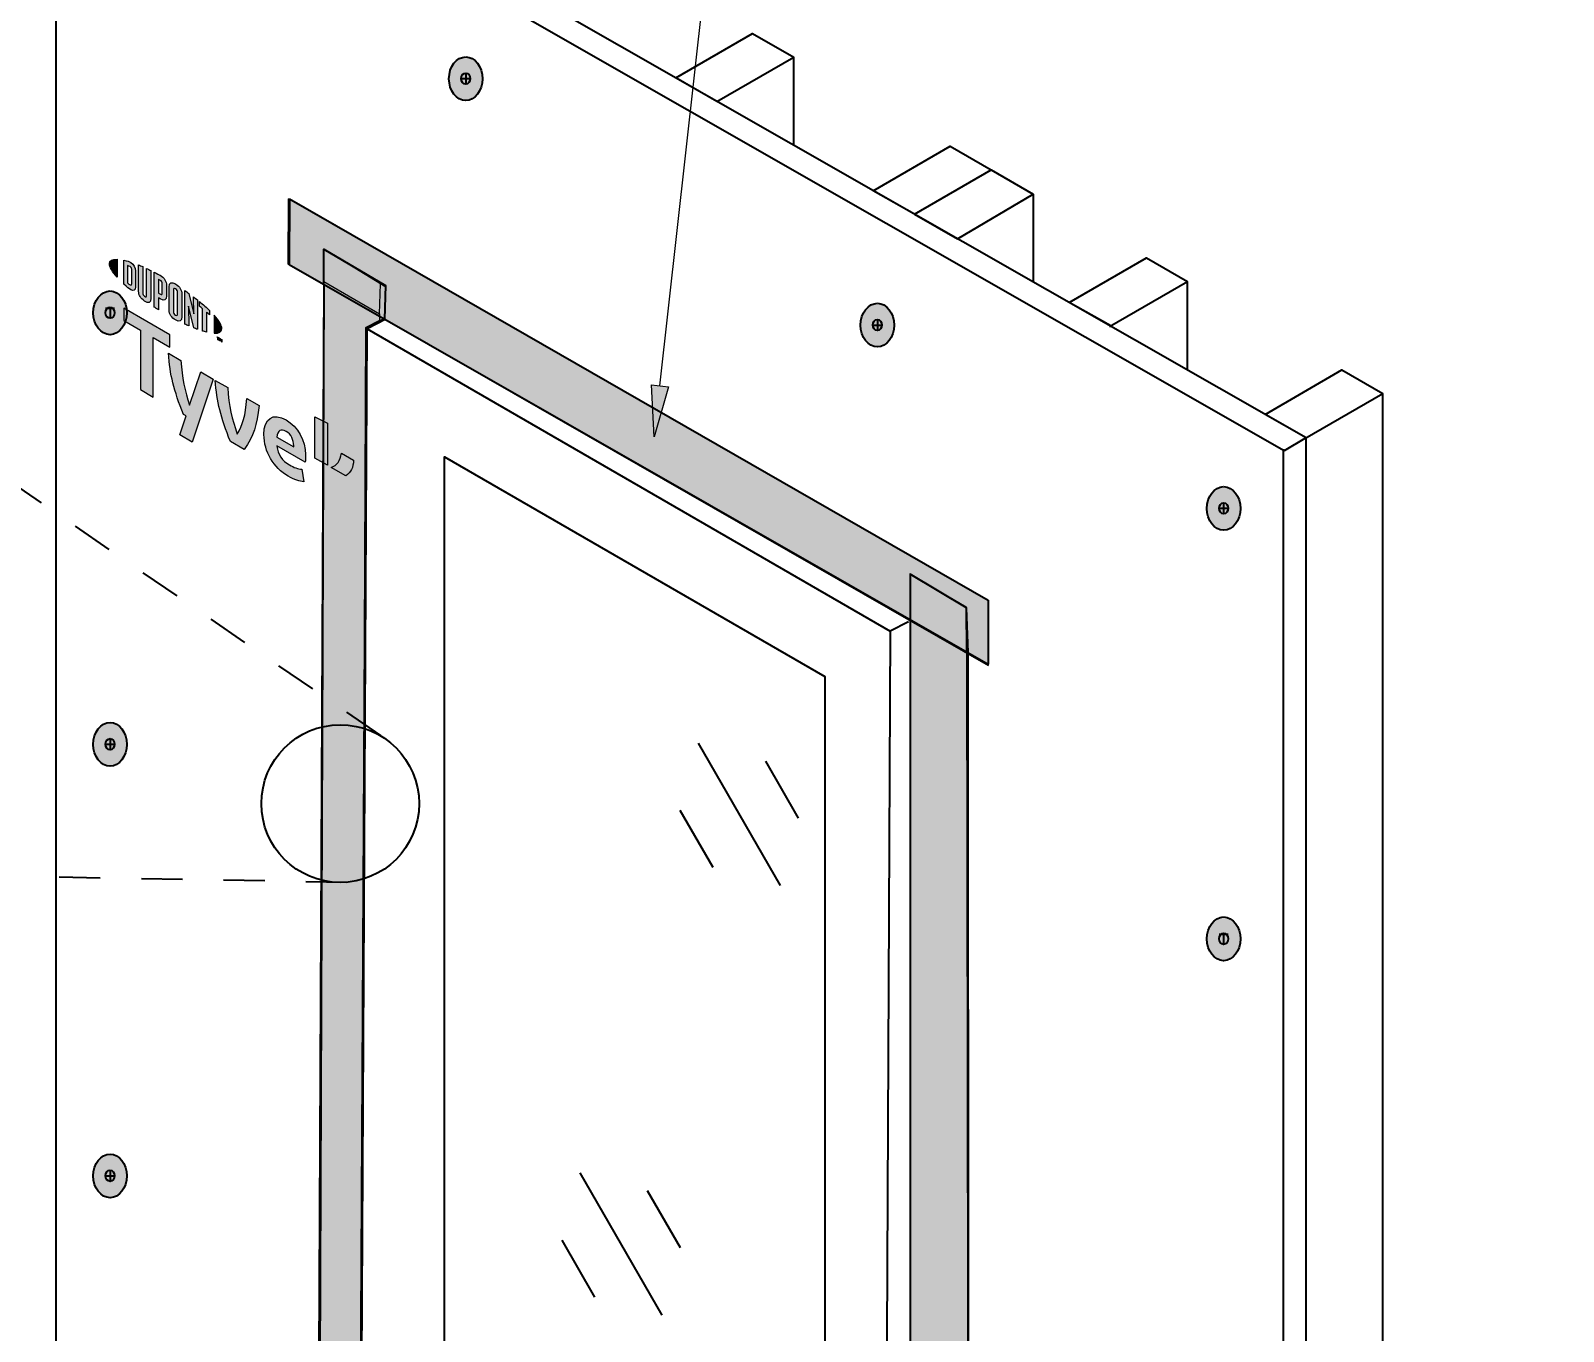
# Model space of a CAD drawing. Header units: inches. Extents: x -20.7 to 75.7, y -15.1 to 19.1.
# Drawn here: x 62.16 to 66.818, y 9.011 to 12.963 of the extents above; entities that cross this region are included whole.
import ezdxf

# ---------------------------------------------------------------- set-up
doc = ezdxf.new("R2010")
doc.units = ezdxf.units.IN
doc.header["$MEASUREMENT"] = 0
doc.linetypes.add('AI-Linetype-18', pattern=[0.25, 0.125, -0.125])
doc.linetypes.add('AI-Linetype-19', pattern=[0.25, 0.125, -0.125])
for name, color, linetype, lineweight in [('.ATI-DETAIL', 7, 'Continuous', 0), ('.ATI-HATCH', 7, 'Continuous', 0), ('.ATI-TEXT', 7, 'Continuous', 0), ('G-ANNO-TTLB', 7, 'Continuous', 0), ('LOGOS', 7, 'Continuous', 0), ('TYVEK', 7, 'Continuous', 0)]:
    doc.layers.add(name, color=color, linetype=linetype, lineweight=lineweight)
pattern_1 = [(45, (0, 0), (-7.071, 7.071), [])]

# ---------------------------------------------------------------- blocks, each defined once
blk = doc.blocks.new('Block_279')
at = {"layer": 'TYVEK', "color": 240, "lineweight": 25, "true_color": 0xed2327}
blk.add_lwpolyline([(64.9757, 11.2736)], dxfattribs=at)
blk = doc.blocks.new('Block_283')
at = {"layer": 'TYVEK', "color": 2, "lineweight": 18, "true_color": 0xf5eb12}
for points in [[(63.2357, 12.1291)], [(63.2357, 7.4329)]]:
    blk.add_lwpolyline(points, dxfattribs=at)
blk = doc.blocks.new('Block_302')
at = {"layer": 'TYVEK', "true_color": 0x003b71, "transparency": 33554687}
h = blk.add_hatch(color=156, dxfattribs=at)
h.dxf.hatch_style = 2
edge = h.paths.add_edge_path()
edge.add_ellipse((64.7332, 12.0679), major_axis=(0, 0.0664), ratio=0.766948, start_angle=0, end_angle=360)
at = {"layer": 'TYVEK', "color": 252, "lineweight": 25, "true_color": 0x838484}
for p, q in [((64.7196, 12.0683), (64.7467, 12.0683)), ((64.7332, 12.0855), (64.7332, 12.0512))]:
    blk.add_line(p, q, dxfattribs=at)
at = {"layer": 'TYVEK', "color": 18, "lineweight": 25, "true_color": 0x000000}
blk.add_ellipse((64.7332, 12.0679), major_axis=(0, 0.0664), ratio=0.766948, dxfattribs=at)
at = {"layer": 'TYVEK', "color": 252, "lineweight": 25, "true_color": 0x838484}
blk.add_ellipse((64.7332, 12.0683), major_axis=(0, 0.0171), ratio=0.788846, dxfattribs=at)
blk = doc.blocks.new('Block_303')
at = {"layer": 'TYVEK', "true_color": 0x003b71, "transparency": 33554687}
h = blk.add_hatch(color=156, dxfattribs=at)
h.dxf.hatch_style = 2
edge = h.paths.add_edge_path()
edge.add_ellipse((63.482, 12.8165), major_axis=(0, 0.0664), ratio=0.766948, start_angle=0, end_angle=360)
at = {"layer": 'TYVEK', "color": 252, "lineweight": 25, "true_color": 0x838484}
for p, q in [((63.4684, 12.8169), (63.4955, 12.8169)), ((63.482, 12.8341), (63.482, 12.7998))]:
    blk.add_line(p, q, dxfattribs=at)
at = {"layer": 'TYVEK', "color": 18, "lineweight": 25, "true_color": 0x000000}
blk.add_ellipse((63.482, 12.8165), major_axis=(0, 0.0664), ratio=0.766948, dxfattribs=at)
at = {"layer": 'TYVEK', "color": 252, "lineweight": 25, "true_color": 0x838484}
blk.add_ellipse((63.482, 12.8169), major_axis=(0, 0.0171), ratio=0.788846, dxfattribs=at)
blk = doc.blocks.new('Block_304')
at = {"layer": 'TYVEK', "color": 18, "lineweight": 25, "true_color": 0x000000}
for points in [[(62.2529, 13.7452)], [(62.2529, 7.8791)]]:
    blk.add_lwpolyline(points, dxfattribs=at)
blk = doc.blocks.new('Block_306')
at = {"layer": 'TYVEK', "true_color": 0x003b71, "transparency": 33554687}
h = blk.add_hatch(color=156, dxfattribs=at)
h.dxf.hatch_style = 2
edge = h.paths.add_edge_path()
edge.add_ellipse((65.7856, 11.5108), major_axis=(0, 0.0664), ratio=0.766948, start_angle=0, end_angle=360)
at = {"layer": 'TYVEK', "color": 252, "lineweight": 25, "true_color": 0x838484}
for p, q in [((65.7721, 11.5113), (65.7991, 11.5113)), ((65.7856, 11.5284), (65.7856, 11.4941))]:
    blk.add_line(p, q, dxfattribs=at)
at = {"layer": 'TYVEK', "color": 18, "lineweight": 25, "true_color": 0x000000}
blk.add_ellipse((65.7856, 11.5108), major_axis=(0, 0.0664), ratio=0.766948, dxfattribs=at)
at = {"layer": 'TYVEK', "color": 252, "lineweight": 25, "true_color": 0x838484}
blk.add_ellipse((65.7856, 11.5113), major_axis=(0, 0.0171), ratio=0.788846, dxfattribs=at)
blk = doc.blocks.new('Block_309')
at = {"layer": 'TYVEK', "true_color": 0x003b71, "transparency": 33554687}
h = blk.add_hatch(color=156, dxfattribs=at)
h.dxf.hatch_style = 2
edge = h.paths.add_edge_path()
edge.add_ellipse((65.7856, 10.2031), major_axis=(0, 0.0664), ratio=0.766948, start_angle=0, end_angle=360)
at = {"layer": 'TYVEK', "color": 252, "lineweight": 25, "true_color": 0x838484}
for p, q in [((65.7721, 10.2171), (65.7991, 10.2171)), ((65.7856, 10.2207), (65.7856, 10.1864))]:
    blk.add_line(p, q, dxfattribs=at)
at = {"layer": 'TYVEK', "color": 18, "lineweight": 25, "true_color": 0x000000}
blk.add_ellipse((65.7856, 10.2031), major_axis=(0, 0.0664), ratio=0.766948, dxfattribs=at)
at = {"layer": 'TYVEK', "color": 252, "lineweight": 25, "true_color": 0x838484}
blk.add_ellipse((65.7856, 10.2035), major_axis=(0, 0.0171), ratio=0.788846, dxfattribs=at)
blk = doc.blocks.new('Block_314')
at = {"layer": 'TYVEK', "true_color": 0x003b71, "transparency": 33554687}
h = blk.add_hatch(color=156, dxfattribs=at)
h.dxf.hatch_style = 2
edge = h.paths.add_edge_path()
edge.add_ellipse((62.4009, 10.7941), major_axis=(0, 0.0664), ratio=0.766948, start_angle=0, end_angle=360)
at = {"layer": 'TYVEK', "color": 252, "lineweight": 25, "true_color": 0x838484}
for p, q in [((62.4009, 10.8116), (62.4009, 10.7774)), ((62.3874, 10.7945), (62.4144, 10.7945))]:
    blk.add_line(p, q, dxfattribs=at)
at = {"layer": 'TYVEK', "color": 18, "lineweight": 25, "true_color": 0x000000}
blk.add_ellipse((62.4009, 10.7941), major_axis=(0, 0.0664), ratio=0.766948, dxfattribs=at)
at = {"layer": 'TYVEK', "color": 252, "lineweight": 25, "true_color": 0x838484}
blk.add_ellipse((62.4009, 10.7945), major_axis=(0, 0.0171), ratio=0.788846, dxfattribs=at)
blk = doc.blocks.new('Block_315')
at = {"layer": 'TYVEK', "true_color": 0x003b71, "transparency": 33554687}
h = blk.add_hatch(color=156, dxfattribs=at)
h.dxf.hatch_style = 2
edge = h.paths.add_edge_path()
edge.add_ellipse((62.4009, 12.1053), major_axis=(0, 0.0664), ratio=0.766948, start_angle=0, end_angle=360)
at = {"layer": 'TYVEK', "color": 252, "lineweight": 25, "true_color": 0x838484}
for p, q in [((62.3874, 12.1192), (62.4144, 12.1192)), ((62.4009, 12.1228), (62.4009, 12.0885))]:
    blk.add_line(p, q, dxfattribs=at)
at = {"layer": 'TYVEK', "color": 18, "lineweight": 25, "true_color": 0x000000}
blk.add_ellipse((62.4009, 12.1053), major_axis=(0, 0.0664), ratio=0.766948, dxfattribs=at)
at = {"layer": 'TYVEK', "color": 252, "lineweight": 25, "true_color": 0x838484}
blk.add_ellipse((62.4009, 12.1057), major_axis=(0, 0.0171), ratio=0.788846, dxfattribs=at)
blk = doc.blocks.new('Block_316')
at = {"layer": 'TYVEK', "true_color": 0x003b71, "transparency": 33554687}
h = blk.add_hatch(color=156, dxfattribs=at)
h.dxf.hatch_style = 2
edge = h.paths.add_edge_path()
edge.add_ellipse((62.4009, 9.4829), major_axis=(0, 0.0664), ratio=0.766948, start_angle=0, end_angle=360)
at = {"layer": 'TYVEK', "color": 252, "lineweight": 25, "true_color": 0x838484}
for p, q in [((62.3874, 9.4834), (62.4144, 9.4834)), ((62.4009, 9.5005), (62.4009, 9.4662))]:
    blk.add_line(p, q, dxfattribs=at)
at = {"layer": 'TYVEK', "color": 18, "lineweight": 25, "true_color": 0x000000}
blk.add_ellipse((62.4009, 9.4829), major_axis=(0, 0.0664), ratio=0.766948, dxfattribs=at)
at = {"layer": 'TYVEK', "color": 252, "lineweight": 25, "true_color": 0x838484}
blk.add_ellipse((62.4009, 9.4834), major_axis=(0, 0.0171), ratio=0.788846, dxfattribs=at)
blk = doc.blocks.new('Block_320')
at = {"layer": 'TYVEK', "color": 3, "lineweight": 25, "true_color": 0x00ff00}
for points in [[(63.2823, 12.1535)], [(64.4337, 11.4874)]]:
    blk.add_lwpolyline(points, dxfattribs=at)
blk = doc.blocks.new('Block_425')
at = {"layer": '.ATI-TEXT', "char_height": 0.2, "attachment_point": 7}
for s, insert in [('\\C18;\\c0;\\FArial Narrow|b0|i0|c1;\\H0.109375;\\W1.000000;®', (66.4879, 14.2135)), ('\\C18;\\c0;\\FArial Narrow|b0|i0|c1;\\H0.156250;\\W1.000000;DUPONT™ TYVEK', (64.917, 14.1158)), ('\\C18;\\c0;\\FArial Narrow|b0|i0|c1;\\H0.156250;\\W1.000000;TAPE', (64.9126, 13.8553))]:
    blk.add_mtext(s, dxfattribs=dict(at, insert=insert))
blk = doc.blocks.new('Block_424')
at = {"layer": '.ATI-TEXT', "true_color": 0x000000, "transparency": 33554687}
h = blk.add_hatch(color=18, dxfattribs=at)
h.dxf.hatch_style = 2
h.paths.add_polyline_path([(64.0979, 11.8809), (64.0547, 11.7285), (64.0462, 11.8867)])
at = {"layer": '.ATI-TEXT', "color": 18, "lineweight": 0, "true_color": 0x000000}
for p, q in [((64.072, 11.8838), (64.3307, 14.1966)), ((64.3307, 14.1966), (64.7608, 14.1966))]:
    blk.add_line(p, q, dxfattribs=at)
at = {"layer": '.ATI-TEXT'}
blk.add_lwpolyline([(64.0979, 11.8809), (64.0547, 11.7285), (64.0462, 11.8867), (64.0462, 11.8867)], close=True, dxfattribs=at)
blk.add_blockref('Block_425', (0, 0), dxfattribs=at)
blk = doc.blocks.new('Block_476')
at = {"layer": 'LOGOS', "true_color": 0x838484, "transparency": 33554687}
h = blk.add_hatch(color=252, dxfattribs=at)
h.dxf.hatch_style = 2
edge = h.paths.add_edge_path()
edge.add_spline(control_points=[(62.3989, 12.2545), (62.3989, 12.2445), (62.4074, 12.2302), (62.4222, 12.2136), (62.4222, 12.2136), (62.4222, 12.2683), (62.4222, 12.2683), (62.4074, 12.2689), (62.3989, 12.2644), (62.3989, 12.2545)], knot_values=[0, 0, 0, 0, 1, 1, 1, 2, 2, 2, 3, 3, 3, 3], degree=3, periodic=0)
h = blk.add_hatch(color=252, dxfattribs=at)
h.dxf.hatch_style = 2
edge = h.paths.add_edge_path()
edge.add_spline(control_points=[(62.4667, 12.193), (62.4667, 12.1888), (62.4644, 12.1887), (62.4618, 12.1902), (62.4599, 12.1913), (62.4567, 12.194), (62.454, 12.1963), (62.454, 12.1963), (62.454, 12.2487), (62.454, 12.2487), (62.4567, 12.248), (62.4599, 12.247), (62.4618, 12.2458), (62.4644, 12.2443), (62.4667, 12.2416), (62.4667, 12.2375), (62.4667, 12.2375), (62.4667, 12.193), (62.4667, 12.193)], knot_values=[0, 0, 0, 0, 1, 1, 1, 2, 2, 2, 3, 3, 3, 4, 4, 4, 5, 5, 5, 6, 6, 6, 6], degree=3, periodic=0)
edge = h.paths.add_edge_path()
edge.add_spline(control_points=[(62.4636, 12.2586), (62.4594, 12.2609), (62.4535, 12.263), (62.4426, 12.2654), (62.4426, 12.2654), (62.4426, 12.1927), (62.4426, 12.1927), (62.4522, 12.184), (62.4594, 12.1779), (62.4636, 12.1755), (62.4732, 12.17), (62.4785, 12.1736), (62.4785, 12.1843), (62.4785, 12.1843), (62.4785, 12.2325), (62.4785, 12.2325), (62.4785, 12.2431), (62.4732, 12.253), (62.4636, 12.2586)], knot_values=[0, 0, 0, 0, 1, 1, 1, 2, 2, 2, 3, 3, 3, 4, 4, 4, 5, 5, 5, 6, 6, 6, 6], degree=3, periodic=0)
h = blk.add_hatch(color=252, dxfattribs=at)
h.dxf.hatch_style = 2
edge = h.paths.add_edge_path()
edge.add_spline(control_points=[(62.5117, 12.1585), (62.5117, 12.1543), (62.5105, 12.1523), (62.5059, 12.1556), (62.5014, 12.1588), (62.5002, 12.1617), (62.5002, 12.1667), (62.5002, 12.1667), (62.5002, 12.2456), (62.5002, 12.2456), (62.4972, 12.247), (62.4906, 12.2498), (62.4877, 12.251), (62.4877, 12.251), (62.4877, 12.1711), (62.4877, 12.1711), (62.4877, 12.1583), (62.4931, 12.1502), (62.5059, 12.1412), (62.5176, 12.1329), (62.5248, 12.1355), (62.5248, 12.1497), (62.5248, 12.1497), (62.5248, 12.2341), (62.5248, 12.2341), (62.5223, 12.2353), (62.5143, 12.2392), (62.5117, 12.2404), (62.5117, 12.2404), (62.5117, 12.1585), (62.5117, 12.1585)], knot_values=[0, 0, 0, 0, 1, 1, 1, 2, 2, 2, 3, 3, 3, 4, 4, 4, 5, 5, 5, 6, 6, 6, 7, 7, 7, 8, 8, 8, 9, 9, 9, 10, 10, 10, 10], degree=3, periodic=0)
h = blk.add_hatch(color=252, dxfattribs=at)
h.dxf.hatch_style = 2
edge = h.paths.add_edge_path()
edge.add_spline(control_points=[(62.5592, 12.1658), (62.5592, 12.1612), (62.5578, 12.1597), (62.5525, 12.1627), (62.5525, 12.1627), (62.5479, 12.1654), (62.5479, 12.1654), (62.5479, 12.1654), (62.5479, 12.2073), (62.5479, 12.2073), (62.55, 12.2062), (62.5511, 12.2056), (62.5524, 12.2049), (62.5581, 12.2016), (62.5592, 12.1984), (62.5592, 12.1937), (62.5592, 12.1937), (62.5592, 12.1658), (62.5592, 12.1658)], knot_values=[0, 0, 0, 0, 1, 1, 1, 2, 2, 2, 3, 3, 3, 4, 4, 4, 5, 5, 5, 6, 6, 6, 6], degree=3, periodic=0)
edge = h.paths.add_edge_path()
edge.add_spline(control_points=[(62.5531, 12.2193), (62.5508, 12.2206), (62.5425, 12.2251), (62.535, 12.229), (62.535, 12.229), (62.535, 12.1226), (62.535, 12.1226), (62.5375, 12.1211), (62.5443, 12.1166), (62.5479, 12.1144), (62.5479, 12.1144), (62.5479, 12.1505), (62.5479, 12.1505), (62.5479, 12.1505), (62.5531, 12.1476), (62.5531, 12.1476), (62.5667, 12.1398), (62.5724, 12.1436), (62.5724, 12.157), (62.5724, 12.157), (62.5724, 12.1883), (62.5724, 12.1883), (62.5724, 12.2016), (62.566, 12.2119), (62.5531, 12.2193)], knot_values=[0, 0, 0, 0, 1, 1, 1, 2, 2, 2, 3, 3, 3, 4, 4, 4, 5, 5, 5, 6, 6, 6, 7, 7, 7, 8, 8, 8, 8], degree=3, periodic=0)
h = blk.add_hatch(color=252, dxfattribs=at)
h.dxf.hatch_style = 2
edge = h.paths.add_edge_path()
edge.add_spline(control_points=[(62.6058, 12.1018), (62.6058, 12.0976), (62.6046, 12.0961), (62.6, 12.0986), (62.5951, 12.1012), (62.5939, 12.1043), (62.5939, 12.1086), (62.5939, 12.1086), (62.5939, 12.1748), (62.5939, 12.1748), (62.5939, 12.1793), (62.5951, 12.1809), (62.6, 12.178), (62.6046, 12.1752), (62.6058, 12.1722), (62.6058, 12.168), (62.6058, 12.168), (62.6058, 12.1018), (62.6058, 12.1018)], knot_values=[0, 0, 0, 0, 1, 1, 1, 2, 2, 2, 3, 3, 3, 4, 4, 4, 5, 5, 5, 6, 6, 6, 6], degree=3, periodic=0)
edge = h.paths.add_edge_path()
edge.add_spline(control_points=[(62.6, 12.1929), (62.5879, 12.2005), (62.5807, 12.1986), (62.5807, 12.1845), (62.5807, 12.1845), (62.5807, 12.1149), (62.5807, 12.1149), (62.5807, 12.1002), (62.5872, 12.0904), (62.6, 12.0837), (62.6124, 12.077), (62.6189, 12.0787), (62.6189, 12.0945), (62.6189, 12.0945), (62.6189, 12.1608), (62.6189, 12.1608), (62.6189, 12.1758), (62.6131, 12.1845), (62.6, 12.1929)], knot_values=[0, 0, 0, 0, 1, 1, 1, 2, 2, 2, 3, 3, 3, 4, 4, 4, 5, 5, 5, 6, 6, 6, 6], degree=3, periodic=0)
h = blk.add_hatch(color=252, dxfattribs=at)
h.dxf.hatch_style = 2
edge = h.paths.add_edge_path()
edge.add_spline(control_points=[(62.6551, 12.1018), (62.6551, 12.1018), (62.6406, 12.1642), (62.6406, 12.1642), (62.6367, 12.1671), (62.632, 12.1704), (62.6283, 12.1729), (62.6283, 12.1729), (62.6283, 12.0709), (62.6283, 12.0709), (62.6309, 12.0697), (62.6374, 12.0667), (62.6408, 12.0653), (62.6408, 12.0653), (62.6398, 12.126), (62.6398, 12.126), (62.6398, 12.126), (62.6551, 12.0594), (62.6551, 12.0594), (62.6583, 12.0581), (62.6631, 12.0563), (62.6662, 12.0552), (62.6662, 12.0552), (62.6662, 12.1448), (62.6662, 12.1448), (62.663, 12.1474), (62.657, 12.152), (62.6542, 12.1542), (62.6542, 12.1542), (62.6551, 12.1018), (62.6551, 12.1018)], knot_values=[0, 0, 0, 0, 1, 1, 1, 2, 2, 2, 3, 3, 3, 4, 4, 4, 5, 5, 5, 6, 6, 6, 7, 7, 7, 8, 8, 8, 9, 9, 9, 10, 10, 10, 10], degree=3, periodic=0)
h = blk.add_hatch(color=252, dxfattribs=at)
h.dxf.hatch_style = 2
edge = h.paths.add_edge_path()
edge.add_spline(control_points=[(62.6727, 12.1254), (62.6759, 12.1229), (62.6791, 12.1203), (62.6821, 12.1178), (62.6821, 12.1178), (62.6821, 12.05), (62.6821, 12.05), (62.685, 12.0491), (62.6903, 12.0476), (62.6938, 12.0468), (62.6938, 12.0468), (62.6938, 12.1078), (62.6938, 12.1078), (62.6972, 12.1049), (62.7004, 12.102), (62.7033, 12.0994), (62.7033, 12.0994), (62.7033, 12.1125), (62.7033, 12.1125), (62.6941, 12.1215), (62.6842, 12.1302), (62.6727, 12.1396), (62.6727, 12.1396), (62.6727, 12.1254), (62.6727, 12.1254)], knot_values=[0, 0, 0, 0, 1, 1, 1, 2, 2, 2, 3, 3, 3, 4, 4, 4, 5, 5, 5, 6, 6, 6, 7, 7, 7, 8, 8, 8, 8], degree=3, periodic=0)
h = blk.add_hatch(color=252, dxfattribs=at)
h.dxf.hatch_style = 2
edge = h.paths.add_edge_path()
edge.add_spline(control_points=[(62.7406, 12.0572), (62.7406, 12.0471), (62.7321, 12.0427), (62.7173, 12.0432), (62.7173, 12.0432), (62.7173, 12.0979), (62.7173, 12.0979), (62.7321, 12.0814), (62.7406, 12.0671), (62.7406, 12.0572)], knot_values=[0, 0, 0, 0, 1, 1, 1, 2, 2, 2, 3, 3, 3, 3], degree=3, periodic=0)
h = blk.add_hatch(color=252, dxfattribs=at)
h.dxf.hatch_style = 2
edge = h.paths.add_edge_path()
edge.add_spline(control_points=[(62.7267, 12.0323), (62.7267, 12.0323), (62.7267, 12.0309), (62.7267, 12.0309), (62.7267, 12.0309), (62.7287, 12.0297), (62.7287, 12.0297), (62.7287, 12.0297), (62.7287, 12.0231), (62.7287, 12.0231), (62.7287, 12.0231), (62.7301, 12.0225), (62.7301, 12.0225), (62.7301, 12.0225), (62.7301, 12.029), (62.7301, 12.029), (62.7301, 12.029), (62.7322, 12.0277), (62.7322, 12.0277), (62.7322, 12.0277), (62.7322, 12.0291), (62.7322, 12.0291), (62.7322, 12.0291), (62.7267, 12.0323), (62.7267, 12.0323)], knot_values=[0, 0, 0, 0, 1, 1, 1, 2, 2, 2, 3, 3, 3, 4, 4, 4, 5, 5, 5, 6, 6, 6, 7, 7, 7, 8, 8, 8, 8], degree=3, periodic=0)
edge = h.paths.add_edge_path()
edge.add_spline(control_points=[(62.7393, 12.0251), (62.7393, 12.0251), (62.7372, 12.0225), (62.7372, 12.0225), (62.7372, 12.0225), (62.7351, 12.0275), (62.7351, 12.0275), (62.7351, 12.0275), (62.7338, 12.0283), (62.7338, 12.0283), (62.7338, 12.0283), (62.7338, 12.0204), (62.7338, 12.0204), (62.7338, 12.0204), (62.735, 12.0197), (62.735, 12.0197), (62.735, 12.0197), (62.735, 12.0252), (62.735, 12.0252), (62.735, 12.0252), (62.7371, 12.0202), (62.7371, 12.0202), (62.7371, 12.0202), (62.7372, 12.0201), (62.7372, 12.0201), (62.7372, 12.0201), (62.7393, 12.0227), (62.7393, 12.0227), (62.7393, 12.0227), (62.7393, 12.017), (62.7393, 12.017), (62.7393, 12.017), (62.7407, 12.0163), (62.7407, 12.0163), (62.7407, 12.0163), (62.7407, 12.0243), (62.7407, 12.0243), (62.7407, 12.0243), (62.7393, 12.0251), (62.7393, 12.0251)], knot_values=[0, 0, 0, 0, 1, 1, 1, 2, 2, 2, 3, 3, 3, 4, 4, 4, 5, 5, 5, 6, 6, 6, 7, 7, 7, 8, 8, 8, 9, 9, 9, 10, 10, 10, 11, 11, 11, 12, 12, 12, 13, 13, 13, 13], degree=3, periodic=0)
at = {"layer": 'LOGOS'}
for points, knots in [([(62.3989, 12.2545), (62.3989, 12.2445), (62.4074, 12.2302), (62.4222, 12.2136), (62.4222, 12.2136), (62.4222, 12.2683), (62.4222, 12.2683), (62.4074, 12.2689), (62.3989, 12.2644), (62.3989, 12.2545)], [0, 0, 0, 0, 1, 1, 1, 2, 2, 2, 3, 3, 3, 3]), ([(62.4636, 12.2586), (62.4594, 12.2609), (62.4535, 12.263), (62.4426, 12.2654), (62.4426, 12.2654), (62.4426, 12.1927), (62.4426, 12.1927), (62.4522, 12.184), (62.4594, 12.1779), (62.4636, 12.1755), (62.4732, 12.17), (62.4785, 12.1736), (62.4785, 12.1843), (62.4785, 12.1843), (62.4785, 12.2325), (62.4785, 12.2325), (62.4785, 12.2431), (62.4732, 12.253), (62.4636, 12.2586)], [0, 0, 0, 0, 1, 1, 1, 2, 2, 2, 3, 3, 3, 4, 4, 4, 5, 5, 5, 6, 6, 6, 6]), ([(62.4667, 12.193), (62.4667, 12.1888), (62.4644, 12.1887), (62.4618, 12.1902), (62.4599, 12.1913), (62.4567, 12.194), (62.454, 12.1963), (62.454, 12.1963), (62.454, 12.2487), (62.454, 12.2487), (62.4567, 12.248), (62.4599, 12.247), (62.4618, 12.2458), (62.4644, 12.2443), (62.4667, 12.2416), (62.4667, 12.2375), (62.4667, 12.2375), (62.4667, 12.193), (62.4667, 12.193)], [0, 0, 0, 0, 1, 1, 1, 2, 2, 2, 3, 3, 3, 4, 4, 4, 5, 5, 5, 6, 6, 6, 6]), ([(62.5117, 12.1585), (62.5117, 12.1543), (62.5105, 12.1523), (62.5059, 12.1556), (62.5014, 12.1588), (62.5002, 12.1617), (62.5002, 12.1667), (62.5002, 12.1667), (62.5002, 12.2456), (62.5002, 12.2456), (62.4972, 12.247), (62.4906, 12.2498), (62.4877, 12.251), (62.4877, 12.251), (62.4877, 12.1711), (62.4877, 12.1711), (62.4877, 12.1583), (62.4931, 12.1502), (62.5059, 12.1412), (62.5176, 12.1329), (62.5248, 12.1355), (62.5248, 12.1497), (62.5248, 12.1497), (62.5248, 12.2341), (62.5248, 12.2341), (62.5223, 12.2353), (62.5143, 12.2392), (62.5117, 12.2404), (62.5117, 12.2404), (62.5117, 12.1585), (62.5117, 12.1585)], [0, 0, 0, 0, 1, 1, 1, 2, 2, 2, 3, 3, 3, 4, 4, 4, 5, 5, 5, 6, 6, 6, 7, 7, 7, 8, 8, 8, 9, 9, 9, 10, 10, 10, 10]), ([(62.5531, 12.2193), (62.5508, 12.2206), (62.5425, 12.2251), (62.535, 12.229), (62.535, 12.229), (62.535, 12.1226), (62.535, 12.1226), (62.5375, 12.1211), (62.5443, 12.1166), (62.5479, 12.1144), (62.5479, 12.1144), (62.5479, 12.1505), (62.5479, 12.1505), (62.5479, 12.1505), (62.5531, 12.1476), (62.5531, 12.1476), (62.5667, 12.1398), (62.5724, 12.1436), (62.5724, 12.157), (62.5724, 12.157), (62.5724, 12.1883), (62.5724, 12.1883), (62.5724, 12.2016), (62.566, 12.2119), (62.5531, 12.2193)], [0, 0, 0, 0, 1, 1, 1, 2, 2, 2, 3, 3, 3, 4, 4, 4, 5, 5, 5, 6, 6, 6, 7, 7, 7, 8, 8, 8, 8]), ([(62.5592, 12.1658), (62.5592, 12.1612), (62.5578, 12.1597), (62.5525, 12.1627), (62.5525, 12.1627), (62.5479, 12.1654), (62.5479, 12.1654), (62.5479, 12.1654), (62.5479, 12.2073), (62.5479, 12.2073), (62.55, 12.2062), (62.5511, 12.2056), (62.5524, 12.2049), (62.5581, 12.2016), (62.5592, 12.1984), (62.5592, 12.1937), (62.5592, 12.1937), (62.5592, 12.1658), (62.5592, 12.1658)], [0, 0, 0, 0, 1, 1, 1, 2, 2, 2, 3, 3, 3, 4, 4, 4, 5, 5, 5, 6, 6, 6, 6]), ([(62.6, 12.1929), (62.5879, 12.2005), (62.5807, 12.1986), (62.5807, 12.1845), (62.5807, 12.1845), (62.5807, 12.1149), (62.5807, 12.1149), (62.5807, 12.1002), (62.5872, 12.0904), (62.6, 12.0837), (62.6124, 12.077), (62.6189, 12.0787), (62.6189, 12.0945), (62.6189, 12.0945), (62.6189, 12.1608), (62.6189, 12.1608), (62.6189, 12.1758), (62.6131, 12.1845), (62.6, 12.1929)], [0, 0, 0, 0, 1, 1, 1, 2, 2, 2, 3, 3, 3, 4, 4, 4, 5, 5, 5, 6, 6, 6, 6]), ([(62.6058, 12.1018), (62.6058, 12.0976), (62.6046, 12.0961), (62.6, 12.0986), (62.5951, 12.1012), (62.5939, 12.1043), (62.5939, 12.1086), (62.5939, 12.1086), (62.5939, 12.1748), (62.5939, 12.1748), (62.5939, 12.1793), (62.5951, 12.1809), (62.6, 12.178), (62.6046, 12.1752), (62.6058, 12.1722), (62.6058, 12.168), (62.6058, 12.168), (62.6058, 12.1018), (62.6058, 12.1018)], [0, 0, 0, 0, 1, 1, 1, 2, 2, 2, 3, 3, 3, 4, 4, 4, 5, 5, 5, 6, 6, 6, 6]), ([(62.6551, 12.1018), (62.6551, 12.1018), (62.6406, 12.1642), (62.6406, 12.1642), (62.6367, 12.1671), (62.632, 12.1704), (62.6283, 12.1729), (62.6283, 12.1729), (62.6283, 12.0709), (62.6283, 12.0709), (62.6309, 12.0697), (62.6374, 12.0667), (62.6408, 12.0653), (62.6408, 12.0653), (62.6398, 12.126), (62.6398, 12.126), (62.6398, 12.126), (62.6551, 12.0594), (62.6551, 12.0594), (62.6583, 12.0581), (62.6631, 12.0563), (62.6662, 12.0552), (62.6662, 12.0552), (62.6662, 12.1448), (62.6662, 12.1448), (62.663, 12.1474), (62.657, 12.152), (62.6542, 12.1542), (62.6542, 12.1542), (62.6551, 12.1018), (62.6551, 12.1018)], [0, 0, 0, 0, 1, 1, 1, 2, 2, 2, 3, 3, 3, 4, 4, 4, 5, 5, 5, 6, 6, 6, 7, 7, 7, 8, 8, 8, 9, 9, 9, 10, 10, 10, 10]), ([(62.6727, 12.1254), (62.6759, 12.1229), (62.6791, 12.1203), (62.6821, 12.1178), (62.6821, 12.1178), (62.6821, 12.05), (62.6821, 12.05), (62.685, 12.0491), (62.6903, 12.0476), (62.6938, 12.0468), (62.6938, 12.0468), (62.6938, 12.1078), (62.6938, 12.1078), (62.6972, 12.1049), (62.7004, 12.102), (62.7033, 12.0994), (62.7033, 12.0994), (62.7033, 12.1125), (62.7033, 12.1125), (62.6941, 12.1215), (62.6842, 12.1302), (62.6727, 12.1396), (62.6727, 12.1396), (62.6727, 12.1254), (62.6727, 12.1254)], [0, 0, 0, 0, 1, 1, 1, 2, 2, 2, 3, 3, 3, 4, 4, 4, 5, 5, 5, 6, 6, 6, 7, 7, 7, 8, 8, 8, 8]), ([(62.7406, 12.0572), (62.7406, 12.0471), (62.7321, 12.0427), (62.7173, 12.0432), (62.7173, 12.0432), (62.7173, 12.0979), (62.7173, 12.0979), (62.7321, 12.0814), (62.7406, 12.0671), (62.7406, 12.0572)], [0, 0, 0, 0, 1, 1, 1, 2, 2, 2, 3, 3, 3, 3]), ([(62.7267, 12.0323), (62.7267, 12.0323), (62.7267, 12.0309), (62.7267, 12.0309), (62.7267, 12.0309), (62.7287, 12.0297), (62.7287, 12.0297), (62.7287, 12.0297), (62.7287, 12.0231), (62.7287, 12.0231), (62.7287, 12.0231), (62.7301, 12.0225), (62.7301, 12.0225), (62.7301, 12.0225), (62.7301, 12.029), (62.7301, 12.029), (62.7301, 12.029), (62.7322, 12.0277), (62.7322, 12.0277), (62.7322, 12.0277), (62.7322, 12.0291), (62.7322, 12.0291), (62.7322, 12.0291), (62.7267, 12.0323), (62.7267, 12.0323)], [0, 0, 0, 0, 1, 1, 1, 2, 2, 2, 3, 3, 3, 4, 4, 4, 5, 5, 5, 6, 6, 6, 7, 7, 7, 8, 8, 8, 8]), ([(62.7393, 12.0251), (62.7393, 12.0251), (62.7372, 12.0225), (62.7372, 12.0225), (62.7372, 12.0225), (62.7351, 12.0275), (62.7351, 12.0275), (62.7351, 12.0275), (62.7338, 12.0283), (62.7338, 12.0283), (62.7338, 12.0283), (62.7338, 12.0204), (62.7338, 12.0204), (62.7338, 12.0204), (62.735, 12.0197), (62.735, 12.0197), (62.735, 12.0197), (62.735, 12.0252), (62.735, 12.0252), (62.735, 12.0252), (62.7371, 12.0202), (62.7371, 12.0202), (62.7371, 12.0202), (62.7372, 12.0201), (62.7372, 12.0201), (62.7372, 12.0201), (62.7393, 12.0227), (62.7393, 12.0227), (62.7393, 12.0227), (62.7393, 12.017), (62.7393, 12.017), (62.7393, 12.017), (62.7407, 12.0163), (62.7407, 12.0163), (62.7407, 12.0163), (62.7407, 12.0243), (62.7407, 12.0243), (62.7407, 12.0243), (62.7393, 12.0251), (62.7393, 12.0251)], [0, 0, 0, 0, 1, 1, 1, 2, 2, 2, 3, 3, 3, 4, 4, 4, 5, 5, 5, 6, 6, 6, 7, 7, 7, 8, 8, 8, 9, 9, 9, 10, 10, 10, 11, 11, 11, 12, 12, 12, 13, 13, 13, 13])]:
    blk.add_open_spline(points, degree=3, knots=knots, dxfattribs=at)
blk = doc.blocks.new('Block_480')
at = {"layer": 'LOGOS', "true_color": 0x838484, "transparency": 33554687}
h = blk.add_hatch(color=252, dxfattribs=at)
h.dxf.hatch_style = 2
h.paths.add_polyline_path([(62.583, 12.0388), (62.4427, 12.1198), (62.4427, 12.0817), (62.4934, 12.0524), (62.4934, 11.8719), (62.5323, 11.8494), (62.5323, 12.0299), (62.583, 12.0007)])
h = blk.add_hatch(color=252, dxfattribs=at)
h.dxf.hatch_style = 2
edge = h.paths.add_edge_path()
edge.add_spline(control_points=[(62.8162, 11.8451), (62.8137, 11.7931), (62.8034, 11.7629), (62.7873, 11.7369), (62.7718, 11.7811), (62.7617, 11.8231), (62.7587, 11.8783), (62.7587, 11.8783), (62.7208, 11.9001), (62.7208, 11.9001), (62.7249, 11.835), (62.7372, 11.7876), (62.7666, 11.7141), (62.7666, 11.7141), (62.8083, 11.6901), (62.8083, 11.6901), (62.8366, 11.7302), (62.8483, 11.7638), (62.8538, 11.8234), (62.8538, 11.8234), (62.8162, 11.8451), (62.8162, 11.8451)], knot_values=[0, 0, 0, 0, 1, 1, 1, 2, 2, 2, 3, 3, 3, 4, 4, 4, 5, 5, 5, 6, 6, 6, 7, 7, 7, 7], degree=3, periodic=0)
h = blk.add_hatch(color=252, dxfattribs=at)
h.dxf.hatch_style = 2
edge = h.paths.add_edge_path()
edge.add_spline(control_points=[(62.9592, 11.6979), (62.9592, 11.6979), (62.9075, 11.7277), (62.9075, 11.7277), (62.9099, 11.7476), (62.9203, 11.7544), (62.936, 11.7452), (62.951, 11.7366), (62.9592, 11.7191), (62.9592, 11.7016), (62.9592, 11.7016), (62.9592, 11.6979), (62.9592, 11.6979)], knot_values=[0, 0, 0, 0, 1, 1, 1, 2, 2, 2, 3, 3, 3, 4, 4, 4, 4], degree=3, periodic=0)
edge = h.paths.add_edge_path()
edge.add_spline(control_points=[(62.9951, 11.6747), (62.9951, 11.7165), (62.9717, 11.759), (62.936, 11.7797), (62.896, 11.8027), (62.8685, 11.7849), (62.8685, 11.7352), (62.8685, 11.6834), (62.8985, 11.6343), (62.9424, 11.609), (62.9603, 11.5986), (62.9781, 11.5927), (62.99, 11.592), (62.99, 11.592), (62.984, 11.6302), (62.984, 11.6302), (62.9722, 11.6313), (62.9594, 11.6352), (62.9461, 11.643), (62.9243, 11.6555), (62.9115, 11.6743), (62.9079, 11.7012), (62.9079, 11.7012), (62.994, 11.6515), (62.994, 11.6515), (62.9946, 11.6574), (62.9951, 11.6652), (62.9951, 11.6747)], knot_values=[0, 0, 0, 0, 1, 1, 1, 2, 2, 2, 3, 3, 3, 4, 4, 4, 5, 5, 5, 6, 6, 6, 7, 7, 7, 8, 8, 8, 9, 9, 9, 9], degree=3, periodic=0)
h = blk.add_hatch(color=252, dxfattribs=at)
h.dxf.hatch_style = 2
edge = h.paths.add_edge_path()
edge.add_spline(control_points=[(63.0237, 11.6638), (63.0237, 11.6638), (63.0614, 11.6422), (63.0614, 11.6422), (63.0614, 11.6422), (63.0614, 11.7701), (63.0614, 11.7701), (63.0614, 11.7701), (63.0237, 11.7895), (63.0237, 11.7895), (63.0237, 11.7895), (63.0237, 11.6638), (63.0237, 11.6638)], knot_values=[0, 0, 0, 0, 1, 1, 1, 2, 2, 2, 3, 3, 3, 4, 4, 4, 4], degree=3, periodic=0)
edge = h.paths.add_edge_path()
edge.add_spline(control_points=[(63.1039, 11.679), (63.1001, 11.6558), (63.0908, 11.6418), (63.0731, 11.6354), (63.0731, 11.6354), (63.1175, 11.6098), (63.1175, 11.6098), (63.1324, 11.6205), (63.1406, 11.6359), (63.1411, 11.6574), (63.1411, 11.6574), (63.1039, 11.679), (63.1039, 11.679)], knot_values=[0, 0, 0, 0, 1, 1, 1, 2, 2, 2, 3, 3, 3, 4, 4, 4, 4], degree=3, periodic=0)
at = {"layer": 'LOGOS'}
blk.add_lwpolyline([(62.583, 12.0388), (62.4427, 12.1198), (62.4427, 12.0817), (62.4934, 12.0524), (62.4934, 11.8719), (62.5323, 11.8494), (62.5323, 12.0299), (62.583, 12.0007)], close=True, dxfattribs=at)
for points, knots in [([(62.8162, 11.8451), (62.8137, 11.7931), (62.8034, 11.7629), (62.7873, 11.7369), (62.7718, 11.7811), (62.7617, 11.8231), (62.7587, 11.8783), (62.7587, 11.8783), (62.7208, 11.9001), (62.7208, 11.9001), (62.7249, 11.835), (62.7372, 11.7876), (62.7666, 11.7141), (62.7666, 11.7141), (62.8083, 11.6901), (62.8083, 11.6901), (62.8366, 11.7302), (62.8483, 11.7638), (62.8538, 11.8234), (62.8538, 11.8234), (62.8162, 11.8451), (62.8162, 11.8451)], [0, 0, 0, 0, 1, 1, 1, 2, 2, 2, 3, 3, 3, 4, 4, 4, 5, 5, 5, 6, 6, 6, 7, 7, 7, 7]), ([(62.9951, 11.6747), (62.9951, 11.7165), (62.9717, 11.759), (62.936, 11.7797), (62.896, 11.8027), (62.8685, 11.7849), (62.8685, 11.7352), (62.8685, 11.6834), (62.8985, 11.6343), (62.9424, 11.609), (62.9603, 11.5986), (62.9781, 11.5927), (62.99, 11.592), (62.99, 11.592), (62.984, 11.6302), (62.984, 11.6302), (62.9722, 11.6313), (62.9594, 11.6352), (62.9461, 11.643), (62.9243, 11.6555), (62.9115, 11.6743), (62.9079, 11.7012), (62.9079, 11.7012), (62.994, 11.6515), (62.994, 11.6515), (62.9946, 11.6574), (62.9951, 11.6652), (62.9951, 11.6747)], [0, 0, 0, 0, 1, 1, 1, 2, 2, 2, 3, 3, 3, 4, 4, 4, 5, 5, 5, 6, 6, 6, 7, 7, 7, 8, 8, 8, 9, 9, 9, 9]), ([(63.0237, 11.6638), (63.0237, 11.6638), (63.0614, 11.6422), (63.0614, 11.6422), (63.0614, 11.6422), (63.0614, 11.7701), (63.0614, 11.7701), (63.0614, 11.7701), (63.0237, 11.7895), (63.0237, 11.7895), (63.0237, 11.7895), (63.0237, 11.6638), (63.0237, 11.6638)], [0, 0, 0, 0, 1, 1, 1, 2, 2, 2, 3, 3, 3, 4, 4, 4, 4]), ([(62.9592, 11.6979), (62.9592, 11.6979), (62.9075, 11.7277), (62.9075, 11.7277), (62.9099, 11.7476), (62.9203, 11.7544), (62.936, 11.7452), (62.951, 11.7366), (62.9592, 11.7191), (62.9592, 11.7016), (62.9592, 11.7016), (62.9592, 11.6979), (62.9592, 11.6979)], [0, 0, 0, 0, 1, 1, 1, 2, 2, 2, 3, 3, 3, 4, 4, 4, 4]), ([(63.1039, 11.679), (63.1001, 11.6558), (63.0908, 11.6418), (63.0731, 11.6354), (63.0731, 11.6354), (63.1175, 11.6098), (63.1175, 11.6098), (63.1324, 11.6205), (63.1406, 11.6359), (63.1411, 11.6574), (63.1411, 11.6574), (63.1039, 11.679), (63.1039, 11.679)], [0, 0, 0, 0, 1, 1, 1, 2, 2, 2, 3, 3, 3, 4, 4, 4, 4])]:
    blk.add_open_spline(points, degree=3, knots=knots, dxfattribs=at)
blk = doc.blocks.new('Block_479')
at = {"layer": 'LOGOS', "true_color": 0x838484, "transparency": 33554687}
h = blk.add_hatch(color=252, dxfattribs=at)
h.dxf.hatch_style = 2
edge = h.paths.add_edge_path()
edge.add_spline(control_points=[(62.6766, 11.9257), (62.6766, 11.9257), (62.6428, 11.8251), (62.6428, 11.8251), (62.6285, 11.8671), (62.6192, 11.9079), (62.6163, 11.9605), (62.6163, 11.9605), (62.5784, 11.9824), (62.5784, 11.9824), (62.5825, 11.9172), (62.5948, 11.8699), (62.6242, 11.7964), (62.6242, 11.7964), (62.6318, 11.792), (62.6318, 11.792), (62.6318, 11.792), (62.6125, 11.7345), (62.6125, 11.7345), (62.6125, 11.7345), (62.6501, 11.7128), (62.6501, 11.7128), (62.6501, 11.7128), (62.7142, 11.904), (62.7142, 11.904), (62.7142, 11.904), (62.6766, 11.9257), (62.6766, 11.9257)], knot_values=[0, 0, 0, 0, 1, 1, 1, 2, 2, 2, 3, 3, 3, 4, 4, 4, 5, 5, 5, 6, 6, 6, 7, 7, 7, 8, 8, 8, 9, 9, 9, 9], degree=3, periodic=0)
at = {"layer": 'LOGOS'}
blk.add_open_spline([(62.6766, 11.9257), (62.6766, 11.9257), (62.6428, 11.8251), (62.6428, 11.8251), (62.6285, 11.8671), (62.6192, 11.9079), (62.6163, 11.9605), (62.6163, 11.9605), (62.5784, 11.9824), (62.5784, 11.9824), (62.5825, 11.9172), (62.5948, 11.8699), (62.6242, 11.7964), (62.6242, 11.7964), (62.6318, 11.792), (62.6318, 11.792), (62.6318, 11.792), (62.6125, 11.7345), (62.6125, 11.7345), (62.6125, 11.7345), (62.6501, 11.7128), (62.6501, 11.7128), (62.6501, 11.7128), (62.7142, 11.904), (62.7142, 11.904), (62.7142, 11.904), (62.6766, 11.9257), (62.6766, 11.9257)], degree=3, knots=[0, 0, 0, 0, 1, 1, 1, 2, 2, 2, 3, 3, 3, 4, 4, 4, 5, 5, 5, 6, 6, 6, 7, 7, 7, 8, 8, 8, 9, 9, 9, 9], dxfattribs=at)
blk.add_blockref('Block_480', (0, 0), dxfattribs=at)
blk = doc.blocks.new('Block_478')
at = {"layer": 'LOGOS'}
blk.add_blockref('Block_479', (0, 0), dxfattribs=at)
blk = doc.blocks.new('Block_477')
at = {"layer": 'LOGOS'}
blk.add_blockref('Block_478', (0, 0), dxfattribs=at)
blk = doc.blocks.new('Block_475')
at = {"layer": 'LOGOS'}
for name in ['Block_476', 'Block_477']:
    blk.add_blockref(name, (0, 0), dxfattribs=at)
blk = doc.blocks.new('Block_518')
at = {"layer": '.ATI-DETAIL', "color": 93, "lineweight": 25, "true_color": 0x6bbe46}
blk.add_line((64.7491, 6.4236), (63.1575, 7.3424), dxfattribs=at)
blk.add_lwpolyline([(63.1581, 7.3424), (63.1828, 12.057), (64.7721, 11.1376), (64.7497, 6.4236)], dxfattribs=at)
blk = doc.blocks.new('Block_517')
at = {"layer": '.ATI-DETAIL', "color": 93, "lineweight": 25, "true_color": 0x6bbe46}
for p, q in [((63.239, 12.0859), (63.1828, 12.057)), ((64.8282, 11.1666), (64.7721, 11.1376)), ((64.8313, 6.4693), (64.7497, 6.4236))]:
    blk.add_line(p, q, dxfattribs=at)
blk.add_lwpolyline([(64.9114, 6.7104)], dxfattribs=at)
at = {"layer": '.ATI-DETAIL'}
blk.add_blockref('Block_518', (0, 0), dxfattribs=at)
blk = doc.blocks.new('Block_516')
at = {"layer": '.ATI-DETAIL', "color": 93, "lineweight": 25, "true_color": 0x6bbe46}
blk.add_lwpolyline([(63.4179, 7.6299), (63.4179, 11.6674), (64.5735, 11.0002), (64.5735, 6.9875)], close=True, dxfattribs=at)
for points in [[(64.7234, 8.9101), (64.7241, 8.943), (64.698, 8.9702), (64.6651, 8.9709), (64.6469, 8.9713), (64.6295, 8.9633), (64.6179, 8.9492)], [(64.6179, 8.9492), (64.6179, 8.9161), (64.6447, 8.8892), (64.6779, 8.8892), (64.6953, 8.8892), (64.712, 8.8968), (64.7234, 8.9101)]]:
    blk.add_open_spline(points, degree=3, knots=[0, 0, 0, 0, 1, 1, 1, 2, 2, 2, 2], dxfattribs=at)
at = {"layer": '.ATI-DETAIL'}
blk.add_blockref('Block_517', (0, 0), dxfattribs=at)

msp = doc.modelspace()

# ---------------------------------------------------------------- hatches: boundary and pattern name
at = {"layer": '.ATI-HATCH', "true_color": 0x808080, "transparency": 33554483}
for points in [[(65.0703, 11.0339), (65.0703, 11.2323), (62.9435, 12.4516), (62.9422, 12.2532)], [(63.2369, 12.0904), (63.2387, 12.1836), (63.0508, 12.2989), (63.027, 6.9747), (63.2044, 6.8692), (63.2018, 7.3158), (63.1581, 7.3414), (63.178, 12.0604)], [(64.8326, 11.3137), (65.0042, 11.209), (65.0119, 5.8145), (64.8345, 5.92)]]:
    msp.add_hatch(color=8, dxfattribs=at).paths.add_polyline_path(points)
at = {"layer": 'G-ANNO-TTLB', "true_color": 0xb9529f, "transparency": 33554687}
h = msp.add_hatch(color=233, dxfattribs=at)
edge = h.paths.add_edge_path()
edge.add_spline(control_points=[(71.2273, -15.1345), (71.2273, -15.1345), (30.5273, -15.1345), (30.5273, -15.1345), (30.5273, -15.1345), (30.5273, 19.0008), (30.5273, 19.0008), (30.5273, 19.0008), (71.2273, 19.0008), (71.2273, 19.0008), (71.2273, 19.0008), (71.2273, -15.1345), (71.2273, -15.1345)], knot_values=[0, 0, 0, 0, 1, 1, 1, 2, 2, 2, 3, 3, 3, 4, 4, 4, 4], degree=3, periodic=0)
edge = h.paths.add_edge_path()
edge.add_spline(control_points=[(30.6523, 18.8757), (30.6523, 18.8757), (30.6523, -15.0095), (30.6523, -15.0095), (30.6523, -15.0095), (71.1023, -15.0095), (71.1023, -15.0095), (71.1023, -15.0095), (71.1023, 18.8757), (71.1023, 18.8757), (71.1023, 18.8757), (30.6523, 18.8757), (30.6523, 18.8757)], knot_values=[0, 0, 0, 0, 1, 1, 1, 2, 2, 2, 3, 3, 3, 4, 4, 4, 4], degree=3, periodic=0)
edge.add_line((30.6523, 18.8757), (30.6523, 18.8757))
at = {"layer": 'LOGOS', "true_color": 0x000000, "transparency": 33554687}
h = msp.add_hatch(dxfattribs=at)
h.set_pattern_fill('_U', color=18, scale=10, angle=45, style=2, pattern_type=0)
h.set_pattern_definition(pattern_1)
h.paths.add_polyline_path([(62.9422, 12.2532), (62.9435, 12.4516), (65.0703, 11.2323), (65.0703, 11.0339)])
at = {"layer": 'LOGOS', "true_color": 0x000000, "transparency": 33554483}
h = msp.add_hatch(dxfattribs=at)
h.set_pattern_fill('_U', color=18, scale=10, angle=45, style=2, pattern_type=0)
h.set_pattern_definition(pattern_1)
h.paths.add_polyline_path([(63.2224, 12.1936), (63.0508, 12.2989), (63.0504, 12.2), (63.2202, 12.1022)])
at = {"layer": 'LOGOS', "true_color": 0x000000, "transparency": 33554687}
h = msp.add_hatch(dxfattribs=at)
h.set_pattern_fill('_U', color=18, scale=10, angle=45, style=2, pattern_type=0)
h.set_pattern_definition(pattern_1)
h.paths.add_polyline_path([(63.2044, 6.8692), (63.0265, 6.9729), (63.0504, 12.2), (63.2202, 12.1022), (63.2203, 12.0824), (63.178, 12.0604), (63.153, 7.3397), (63.2018, 7.3112)])
at = {"layer": 'LOGOS', "true_color": 0x000000, "transparency": 33554483}
h = msp.add_hatch(dxfattribs=at)
h.set_pattern_fill('_U', color=18, scale=10, angle=45, style=2, pattern_type=0)
h.set_pattern_definition(pattern_1)
h.paths.add_polyline_path([(65.0031, 11.2106), (64.833, 11.3117), (64.833, 11.1735), (65.0044, 11.0747)])
at = {"layer": 'LOGOS', "true_color": 0x000000, "transparency": 33554687}
h = msp.add_hatch(dxfattribs=at)
h.set_pattern_fill('_U', color=18, scale=10, angle=45, style=2, pattern_type=0)
h.set_pattern_definition(pattern_1)
h.paths.add_polyline_path([(65.0119, 5.8145), (64.8345, 5.92), (64.833, 11.1735), (65.0044, 11.0747)])

# ---------------------------------------------------------------- linework, layer by layer
at = {"layer": '.ATI-DETAIL', "color": 251, "lineweight": 25, "true_color": 0x5c5c5c}
for p, q in [((64.4388, 10.3648), (64.1891, 10.7974)), ((64.4937, 10.5695), (64.3938, 10.7425)), ((64.2341, 10.4197), (64.1342, 10.5927)), ((64.0795, 9.0592), (63.8297, 9.4918)), ((64.1343, 9.2639), (64.0344, 9.437)), ((63.8748, 9.1141), (63.7749, 9.2871))]:
    msp.add_line(p, q, dxfattribs=at)
at = {"layer": '.ATI-HATCH'}
for points in [[(65.0703, 11.0339), (65.0703, 11.2323), (62.9435, 12.4516), (62.9422, 12.2532)], [(63.2369, 12.0904), (63.2387, 12.1836), (63.0508, 12.2989), (63.027, 6.9747), (63.2044, 6.8692), (63.2018, 7.3158), (63.1581, 7.3414), (63.178, 12.0604)], [(64.8326, 11.3137), (65.0042, 11.209), (65.0119, 5.8145), (64.8345, 5.92)]]:
    msp.add_lwpolyline(points, close=True, dxfattribs=at)
at = {"layer": 'G-ANNO-TTLB'}
for points in [[(71.2273, -15.1345), (71.2273, -15.1345), (30.5273, -15.1345), (30.5273, -15.1345), (30.5273, -15.1345), (30.5273, 19.0008), (30.5273, 19.0008), (30.5273, 19.0008), (71.2273, 19.0008), (71.2273, 19.0008), (71.2273, 19.0008), (71.2273, -15.1345), (71.2273, -15.1345)], [(30.6523, 18.8757), (30.6523, 18.8757), (30.6523, -15.0095), (30.6523, -15.0095), (30.6523, -15.0095), (71.1023, -15.0095), (71.1023, -15.0095), (71.1023, -15.0095), (71.1023, 18.8757), (71.1023, 18.8757), (71.1023, 18.8757), (30.6523, 18.8757), (30.6523, 18.8757)]]:
    msp.add_open_spline(points, degree=3, knots=[0, 0, 0, 0, 1, 1, 1, 2, 2, 2, 3, 3, 3, 4, 4, 4, 4], dxfattribs=at)
at = {"layer": 'LOGOS'}
for points in [[(62.9422, 12.2532), (62.9435, 12.4516), (65.0703, 11.2323), (65.0703, 11.0339)], [(63.2224, 12.1936), (63.0508, 12.2989), (63.0504, 12.2), (63.2202, 12.1022)], [(63.2044, 6.8692), (63.0265, 6.9729), (63.0504, 12.2), (63.2202, 12.1022), (63.2203, 12.0824), (63.178, 12.0604), (63.153, 7.3397), (63.2018, 7.3112)], [(65.0031, 11.2106), (64.833, 11.3117), (64.833, 11.1735), (65.0044, 11.0747)], [(65.0119, 5.8145), (64.8345, 5.92), (64.833, 11.1735), (65.0044, 11.0747)]]:
    msp.add_lwpolyline(points, close=True, dxfattribs=at)
at = {"layer": 'TYVEK', "color": 2, "lineweight": 25, "true_color": 0xf5eb12}
for p, q in [((66.0364, 11.725), (62.3032, 13.8568)), ((66.0328, 11.723), (65.9696, 11.6864)), ((66.0364, 4.6788), (66.0364, 11.725))]:
    msp.add_line(p, q, dxfattribs=at)
at = {"layer": 'TYVEK', "color": 18, "lineweight": 25, "true_color": 0x000000}
for p, q in [((65.9696, 11.6864), (62.2364, 13.8181)), ((62.2364, 13.8179), (62.2364, 6.7942)), ((62.946, 12.452), (62.9448, 12.2518)), ((62.946, 12.452), (65.0703, 11.2323)), ((62.9448, 12.2518), (65.0703, 11.0381)), ((63.0504, 12.1912), (63.031, 6.9724)), ((65.9662, 11.6908), (65.9662, 4.633)), ((65.0703, 11.2323), (65.0703, 11.0381)), ((64.833, 11.1699), (64.833, 5.9213)), ((65.0119, 5.8145), (65.0087, 11.0732))]:
    msp.add_line(p, q, dxfattribs=at)
at = {"layer": 'TYVEK', "color": 33, "lineweight": 25, "true_color": 0xcb9865}
for p, q in [((64.2455, 12.7476), (64.4788, 12.8826)), ((64.4788, 12.6145), (64.4788, 12.8826)), ((64.846, 12.4048), (65.079, 12.5396)), ((65.079, 12.5396), (65.2069, 12.4663)), ((64.9771, 12.3299), (65.2069, 12.4663)), ((65.2069, 12.4663), (65.2069, 12.1987)), ((64.8457, 12.4046), (64.9771, 12.3299)), ((65.4389, 12.0637), (65.6758, 12.2007)), ((65.6758, 11.9309), (65.6758, 12.2007)), ((66.0328, 11.723), (66.2697, 11.8601)), ((66.2697, 4.8042), (66.2697, 11.8601))]:
    msp.add_line(p, q, dxfattribs=at)
at = {"layer": 'TYVEK', "color": 18, "linetype": 'AI-Linetype-19', "lineweight": 25, "true_color": 0x000000}
msp.add_line((61.0571, 12.305), (63.2343, 10.8129), dxfattribs=at)
at = {"layer": 'TYVEK', "color": 18, "linetype": 'AI-Linetype-18', "lineweight": 25, "true_color": 0x000000}
msp.add_line((63.1209, 10.3745), (60.4076, 10.4228), dxfattribs=at)
at = {"layer": 'TYVEK', "color": 33, "lineweight": 25, "true_color": 0xcb9865}
for points in [[(64.2455, 12.7476), (64.1205, 12.8193), (64.3538, 12.9543), (64.4788, 12.8826)], [(64.8457, 12.4046), (64.7207, 12.4763), (64.954, 12.6113), (65.079, 12.5396)], [(65.4425, 12.0657), (65.3159, 12.1364), (65.5508, 12.2724), (65.6758, 12.2007)], [(66.0364, 11.725), (65.9114, 11.7967), (66.1447, 11.9317), (66.2697, 11.8601)]]:
    msp.add_lwpolyline(points, dxfattribs=at)
at = {"layer": 'TYVEK', "color": 18, "lineweight": 25, "true_color": 0x000000}
for points in [[(63.0504, 12.1912), (63.0508, 12.2989), (63.2381, 12.1888), (63.235, 12.0861)], [(65.0087, 11.0732), (65.0042, 11.209), (64.833, 11.3117), (64.833, 11.1736)]]:
    msp.add_lwpolyline(points, dxfattribs=at)
at = {"layer": 'TYVEK', "color": 2, "lineweight": 25, "true_color": 0xf5eb12}
for points in [[(63.235, 12.1285)], [(63.235, 12.1285)], [(63.2509, 11.9861)], [(63.2509, 11.9861)], [(63.2657, 11.9711)], [(64.8273, 11.2122)], [(64.8273, 11.2122)], [(64.8432, 11.0698)], [(64.8432, 11.0698)], [(64.858, 11.0548)], [(62.2364, 10.3689)]]:
    msp.add_lwpolyline(points, dxfattribs=at)
at = {"layer": 'TYVEK', "color": 18, "lineweight": 18, "true_color": 0x000000}
for points in [[(63.2381, 12.1315)], [(63.2381, 12.1315)], [(63.2381, 12.1255)], [(63.2381, 12.1255)], [(63.2382, 12.1315)], [(63.2382, 12.1315)], [(63.254, 11.9891)], [(63.254, 11.9891)], [(63.254, 11.9832)], [(63.254, 11.9832)], [(63.2541, 11.9891)], [(63.2541, 11.9891)], [(63.2688, 11.9742)], [(63.2689, 11.9742)], [(63.2688, 11.9682)], [(63.2742, 11.9696)]]:
    msp.add_lwpolyline(points, dxfattribs=at)
at = {"layer": 'TYVEK', "color": 18, "lineweight": 25, "true_color": 0x000000}
msp.add_circle((63.1006, 10.614), 0.2396, dxfattribs=at)

# ---------------------------------------------------------------- block references
at = {"layer": '.ATI-DETAIL'}
msp.add_blockref('Block_516', (0, 0), dxfattribs=at)
at = {"layer": '.ATI-TEXT'}
msp.add_blockref('Block_424', (0, 0), dxfattribs=at)
at = {"layer": 'LOGOS'}
msp.add_blockref('Block_475', (0, 0), dxfattribs=at)
at = {"layer": 'TYVEK'}
for name in ['Block_304', 'Block_303', 'Block_315', 'Block_283', 'Block_320', 'Block_302', 'Block_306', 'Block_279', 'Block_314', 'Block_309', 'Block_316']:
    msp.add_blockref(name, (0, 0), dxfattribs=at)

doc.saveas('drawing.dxf')
